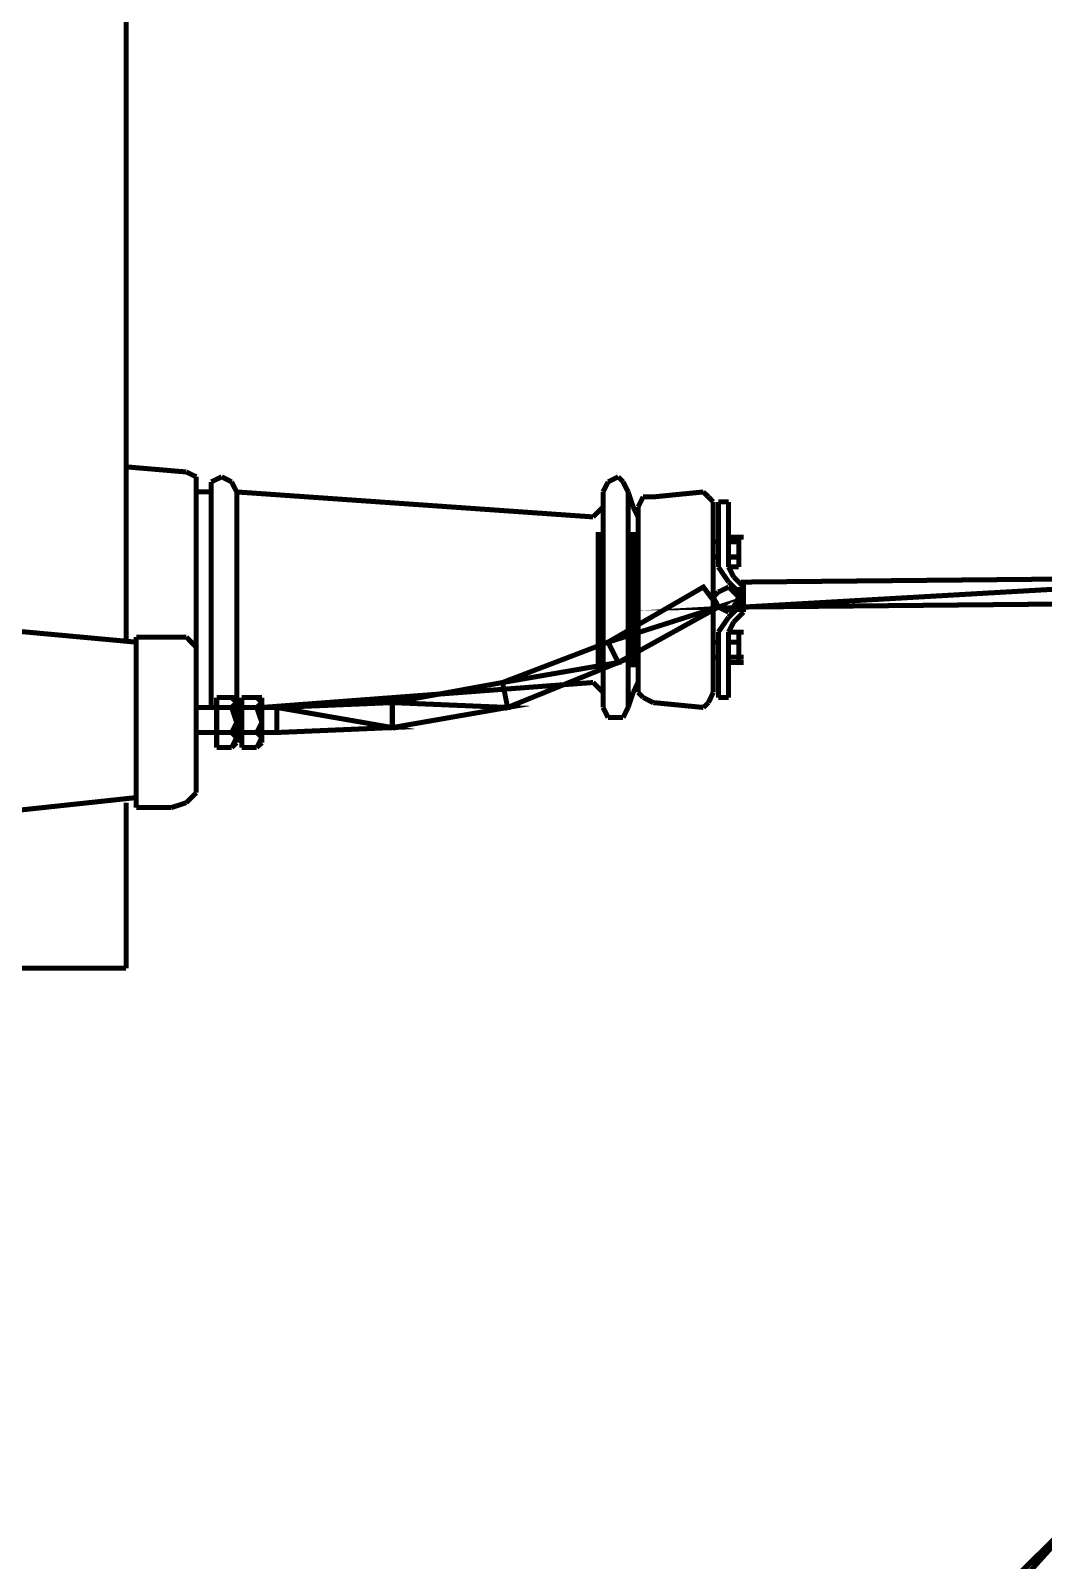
# Model space of a CAD drawing. Header units: metres. Extents: x 3290 to 4536, y 1562 to 1983.
# Drawn here: x 4124.91 to 4130.22, y 1704.99 to 1713.02 of the extents above; entities that cross this region are included whole.
import ezdxf

# ---------------------------------------------------------------- set-up
doc = ezdxf.new("R2010")
doc.units = ezdxf.units.M
for name, color, linetype in [('C00-00-00-BLACK', 7, 'Continuous'), ('CC6-C8-CA', 254, 'Continuous'), ('CFF-00-00', 1, 'Continuous')]:
    doc.layers.add(name, color=color, linetype=linetype)

msp = doc.modelspace()

# ---------------------------------------------------------------- linework, layer by layer
at = {"layer": 'C00-00-00-BLACK', "const_width": 0.0263}
for points in [[(4125.4082, 1715.4145), (4125.4082, 1709.8072)], [(4125.4082, 1710.7277), (4125.7239, 1710.7009)], [(4125.776, 1710.6755), (4125.7239, 1710.7009)], [(4125.776, 1710.6221), (4125.776, 1710.6755)], [(4125.9097, 1710.6755), (4125.8549, 1710.6488)], [(4125.9618, 1710.6488), (4125.9097, 1710.6755)], [(4127.9904, 1710.6755), (4127.9374, 1710.6488)], [(4128.016, 1710.6488), (4127.9904, 1710.6755)], [(4125.776, 1709.4115), (4125.776, 1710.6221)], [(4125.776, 1710.596), (4125.8549, 1710.596)], [(4125.8549, 1710.6488), (4125.8549, 1710.596)], [(4125.8549, 1710.596), (4125.8549, 1709.4643)], [(4125.9883, 1710.596), (4125.9618, 1710.6488)], [(4125.9883, 1710.596), (4127.8585, 1710.4649)], [(4125.9883, 1710.596), (4125.9883, 1709.5165)], [(4127.9374, 1710.6488), (4127.9106, 1710.596)], [(4127.9106, 1710.596), (4127.9106, 1710.5171)], [(4127.9106, 1710.596), (4127.9106, 1709.4643)], [(4128.0425, 1710.596), (4128.016, 1710.6488)], [(4128.0425, 1710.596), (4128.069, 1710.5171)], [(4128.0425, 1710.596), (4128.0425, 1709.4643)], [(4128.4372, 1710.596), (4128.1744, 1710.5699)], [(4128.4637, 1710.5699), (4128.4372, 1710.596)], [(4127.9106, 1710.5171), (4127.885, 1710.491)], [(4128.069, 1710.5171), (4128.0947, 1710.4649)], [(4128.1212, 1710.5699), (4128.0947, 1710.5171)], [(4128.0947, 1710.5171), (4128.0947, 1709.5432)], [(4128.1744, 1710.5699), (4128.1212, 1710.5699)], [(4128.4893, 1710.5438), (4128.4637, 1710.5699)], [(4128.4893, 1710.5438), (4128.4893, 1709.5432)], [(4128.5158, 1710.5438), (4128.5697, 1710.5438)], [(4128.5158, 1710.5438), (4128.5158, 1710.2022)], [(4128.5697, 1710.5438), (4128.5697, 1710.2022)], [(4127.885, 1710.491), (4127.8585, 1710.4649)], [(4127.885, 1710.386), (4127.885, 1709.6743)], [(4128.069, 1710.386), (4128.069, 1709.6743)], [(4128.6228, 1710.3593), (4128.5697, 1710.3593)], [(4128.6228, 1710.3593), (4128.6228, 1710.2277)], [(4128.6228, 1710.3333), (4128.6228, 1710.3593)], [(4128.6228, 1710.3593), (4128.6486, 1710.3593)], [(4128.6228, 1710.3593), (4128.6486, 1710.3593)], [(4128.5158, 1710.3333), (4128.4893, 1710.3333)], [(4128.6228, 1710.3333), (4128.5697, 1710.3333)], [(4128.6228, 1710.2544), (4128.6228, 1710.3333)], [(4128.5158, 1710.2544), (4128.4893, 1710.2544)], [(4128.5158, 1710.2022), (4128.5697, 1710.1227)], [(4128.6228, 1710.2544), (4128.5697, 1710.2544)], [(4128.6228, 1710.2022), (4128.5697, 1710.2022)], [(4128.5697, 1710.2022), (4128.5962, 1710.1488)], [(4128.6228, 1710.2277), (4128.6228, 1710.2544)], [(4128.6228, 1710.2022), (4128.6228, 1710.2277)], [(4128.6228, 1710.2022), (4128.6228, 1710.2277)], [(4128.6228, 1710.0705), (4128.5697, 1710.1227)], [(4128.6486, 1710.0966), (4128.5962, 1710.1488)], [(4128.5158, 1710.0705), (4128.4893, 1710.0438)], [(4128.4893, 1710.0438), (4128.5158, 1709.9916)], [(4128.5697, 1710.0966), (4128.5158, 1710.0705)], [(4128.5962, 1710.0705), (4128.5697, 1710.0966)], [(4128.6228, 1710.0438), (4128.5962, 1710.0705)], [(4128.5962, 1709.9916), (4128.6228, 1710.0438)], [(4128.6228, 1709.9649), (4128.6228, 1710.0966)], [(4128.6228, 1709.9916), (4128.6228, 1710.0705)], [(4128.6486, 1710.0438), (4128.6486, 1710.0966)], [(4128.6486, 1709.9649), (4128.6486, 1710.0438)], [(4125.4611, 1709.8072), (4123.7484, 1709.9649)], [(4128.5158, 1709.9916), (4128.5697, 1709.9649)], [(4128.5697, 1709.9649), (4128.5962, 1709.9916)], [(4128.5697, 1709.9382), (4128.6228, 1709.9916)], [(4128.5962, 1709.9128), (4128.6486, 1709.9649)], [(4128.5697, 1709.9382), (4128.5158, 1709.86)], [(4128.5962, 1709.9128), (4128.5697, 1709.86)], [(4125.4611, 1708.9383), (4125.4611, 1709.8339)], [(4125.4611, 1709.8339), (4125.6452, 1709.8339)], [(4125.7239, 1709.8339), (4125.6452, 1709.8339)], [(4125.776, 1709.7811), (4125.7239, 1709.8339)], [(4128.5158, 1709.8072), (4128.4893, 1709.8072)], [(4128.5158, 1709.86), (4128.5158, 1709.5165)], [(4128.6228, 1709.86), (4128.5697, 1709.86)], [(4128.5697, 1709.86), (4128.5697, 1709.5165)], [(4128.6228, 1709.8072), (4128.5697, 1709.8072)], [(4128.6228, 1709.86), (4128.6486, 1709.86)], [(4128.6228, 1709.8339), (4128.6228, 1709.86)], [(4128.6228, 1709.86), (4128.6228, 1709.7003)], [(4128.6228, 1709.8072), (4128.6228, 1709.8339)], [(4128.6228, 1709.7289), (4128.6228, 1709.8072)], [(4125.776, 1709.7003), (4125.776, 1709.7811)], [(4128.5158, 1709.7289), (4128.4893, 1709.7289)], [(4128.6228, 1709.7289), (4128.5697, 1709.7289)], [(4128.6228, 1709.7003), (4128.6228, 1709.7289)], [(4128.6228, 1709.7289), (4128.6486, 1709.7289)], [(4125.776, 1709.0699), (4125.776, 1709.7003)], [(4128.6228, 1709.7003), (4128.5697, 1709.7003)], [(4128.6228, 1709.7003), (4128.6486, 1709.7003)], [(4126.1203, 1709.4643), (4127.8585, 1709.5954)], [(4127.885, 1709.5687), (4127.8585, 1709.5954)], [(4127.9106, 1709.5432), (4127.885, 1709.5687)], [(4127.9106, 1709.4643), (4127.9106, 1709.5432)], [(4128.0425, 1709.4643), (4128.069, 1709.5432)], [(4128.069, 1709.5432), (4128.0947, 1709.5954)], [(4128.0947, 1709.5432), (4128.1212, 1709.5165)], [(4128.4637, 1709.4898), (4128.4893, 1709.5432)], [(4125.8832, 1709.4643), (4125.776, 1709.4643)], [(4125.776, 1709.4643), (4125.8549, 1709.4643)], [(4125.8549, 1709.4643), (4125.8832, 1709.4643)], [(4125.8832, 1709.5165), (4125.8832, 1709.2792)], [(4125.8832, 1709.5165), (4125.9618, 1709.5165)], [(4125.8832, 1709.5165), (4125.8832, 1709.4898)], [(4125.8832, 1709.5165), (4125.9097, 1709.5165)], [(4125.8832, 1709.4898), (4125.8832, 1709.4643)], [(4125.8832, 1709.4643), (4125.8832, 1709.3848)], [(4125.9618, 1709.4643), (4125.8832, 1709.4643)], [(4125.9618, 1709.4643), (4125.8832, 1709.4643)], [(4125.9883, 1709.4898), (4125.9618, 1709.5165)], [(4125.9618, 1709.5165), (4125.9883, 1709.5165)], [(4125.9618, 1709.4643), (4125.9883, 1709.4898)], [(4125.9883, 1709.3848), (4125.9618, 1709.4643)], [(4125.9883, 1709.5165), (4125.9883, 1709.2792)], [(4126.0149, 1709.4643), (4125.9883, 1709.4643)], [(4126.0149, 1709.4643), (4125.9883, 1709.4643)], [(4125.9883, 1709.4643), (4126.0149, 1709.4643)], [(4126.0149, 1709.5165), (4126.0149, 1709.2792)], [(4126.0149, 1709.5165), (4126.0936, 1709.5165)], [(4126.0149, 1709.5165), (4126.0149, 1709.4898)], [(4126.0149, 1709.5165), (4126.0405, 1709.5165)], [(4126.0149, 1709.4898), (4126.0149, 1709.4643)], [(4126.0149, 1709.4643), (4126.0149, 1709.3848)], [(4126.0936, 1709.4643), (4126.0149, 1709.4643)], [(4126.0936, 1709.4643), (4126.0149, 1709.4643)], [(4126.1203, 1709.4898), (4126.0936, 1709.5165)], [(4126.0936, 1709.5165), (4126.1203, 1709.5165)], [(4126.0936, 1709.4643), (4126.1203, 1709.4898)], [(4126.1203, 1709.3848), (4126.0936, 1709.4643)], [(4126.1203, 1709.5165), (4126.1203, 1709.2792)], [(4126.1989, 1709.4643), (4126.1203, 1709.4643)], [(4126.1989, 1709.3327), (4126.1989, 1709.4643)], [(4126.1989, 1709.3327), (4126.1989, 1709.4643)], [(4127.9106, 1709.4643), (4127.9374, 1709.4115)], [(4128.016, 1709.4115), (4128.0425, 1709.4643)], [(4128.1212, 1709.5165), (4128.1744, 1709.4898)], [(4128.1744, 1709.4898), (4128.4372, 1709.4643)], [(4128.4372, 1709.4643), (4128.4637, 1709.4898)], [(4128.5158, 1709.5165), (4128.5697, 1709.5165)], [(4125.8832, 1709.3848), (4125.8832, 1709.3327)], [(4125.9618, 1709.3327), (4125.9883, 1709.3848)], [(4126.0149, 1709.3848), (4126.0149, 1709.3327)], [(4126.0936, 1709.3327), (4126.1203, 1709.3848)], [(4127.9374, 1709.4115), (4127.9904, 1709.4115)], [(4127.9904, 1709.4115), (4128.016, 1709.4115)], [(4125.8832, 1709.3327), (4125.776, 1709.3327)], [(4125.9618, 1709.3327), (4125.8832, 1709.3327)], [(4125.9618, 1709.3327), (4125.8832, 1709.3327)], [(4125.8832, 1709.3327), (4125.8832, 1709.3059)], [(4125.8832, 1709.3059), (4125.8832, 1709.2538)], [(4125.9883, 1709.3059), (4125.9618, 1709.3327)], [(4125.9618, 1709.2538), (4125.9883, 1709.3059)], [(4126.0149, 1709.3327), (4125.9883, 1709.3327)], [(4126.0149, 1709.3327), (4125.9883, 1709.3327)], [(4126.0936, 1709.3327), (4126.0149, 1709.3327)], [(4126.0936, 1709.3327), (4126.0149, 1709.3327)], [(4126.0149, 1709.3327), (4126.0149, 1709.3059)], [(4126.0149, 1709.3059), (4126.0149, 1709.2538)], [(4126.1203, 1709.3059), (4126.0936, 1709.3327)], [(4126.0936, 1709.2538), (4126.1203, 1709.3059)], [(4126.1989, 1709.3327), (4126.1203, 1709.3327)], [(4125.8832, 1709.2538), (4125.8832, 1709.2792)], [(4125.8832, 1709.2538), (4125.9618, 1709.2538)], [(4125.9883, 1709.2792), (4125.9618, 1709.2538)], [(4126.0149, 1709.2538), (4126.0149, 1709.2792)], [(4126.0149, 1709.2538), (4126.0936, 1709.2538)], [(4126.1203, 1709.2792), (4126.0936, 1709.2538)], [(4125.776, 1709.0165), (4125.776, 1709.0699)], [(4123.7484, 1708.8072), (4125.4611, 1708.991)], [(4125.7239, 1708.9643), (4125.776, 1709.0165)], [(4125.4082, 1708.0948), (4125.4082, 1708.9643)], [(4125.4611, 1708.9383), (4125.6452, 1708.9383)], [(4125.6452, 1708.9383), (4125.7239, 1708.9643)], [(4124.8542, 1708.0948), (4125.4082, 1708.0948)], [(4130.861, 1705.6725), (4125.1187, 1700.0136)]]:
    msp.add_lwpolyline(points, dxfattribs=at)
at = {"layer": 'CC6-C8-CA', "const_width": 0.0263}
for points in [[(4130.4666, 1705.2781), (4125.7504, 1700.0391), (4125.1452, 1700.0391), (4130.4666, 1705.2781)], [(4131.0715, 1705.2781), (4130.4666, 1705.2781), (4125.7504, 1700.0391), (4131.0715, 1705.2781)]]:
    msp.add_lwpolyline(points, close=True, dxfattribs=at)
at = {"layer": 'CC6-C8-CA'}
for points in [[(4130.4666, 1705.2781), (4125.7504, 1700.0391), (4125.1452, 1700.0391), (4130.4666, 1705.2781)], [(4131.0715, 1705.2781), (4130.4666, 1705.2781), (4125.7504, 1700.0391), (4131.0715, 1705.2781)]]:
    msp.add_lwpolyline(points, close=True, dxfattribs=at)
at = {"layer": 'CFF-00-00', "const_width": 0.0263}
for points in [[(4131.3884, 1710.0177), (4131.3884, 1710.1488), (4128.6486, 1709.9916), (4131.3884, 1710.0177)], [(4131.3884, 1710.1488), (4128.6486, 1709.9916), (4128.6486, 1710.1227), (4131.3884, 1710.1488)], [(4127.9374, 1709.8072), (4128.5158, 1709.9916), (4128.4372, 1710.0966), (4127.9374, 1709.8072)], [(4127.9904, 1709.7003), (4127.9374, 1709.8072), (4128.5158, 1709.9916), (4127.9904, 1709.7003)], [(4127.3835, 1709.5954), (4127.9904, 1709.7003), (4127.9374, 1709.8072), (4127.3835, 1709.5954)], [(4127.4099, 1709.4643), (4127.3835, 1709.5954), (4127.9904, 1709.7003), (4127.4099, 1709.4643)], [(4126.805, 1709.4898), (4127.4099, 1709.4643), (4127.3835, 1709.5954), (4126.805, 1709.4898)], [(4126.1989, 1709.4643), (4126.805, 1709.3587), (4126.805, 1709.4898), (4126.1989, 1709.4643)], [(4126.1989, 1709.3327), (4126.1989, 1709.4643), (4126.805, 1709.3587), (4126.1989, 1709.3327)], [(4126.805, 1709.3587), (4126.805, 1709.4898), (4127.4099, 1709.4643), (4126.805, 1709.3587)]]:
    msp.add_lwpolyline(points, close=True, dxfattribs=at)
at = {"layer": 'CFF-00-00'}
for points in [[(4131.3884, 1710.0177), (4131.3884, 1710.1488), (4128.6486, 1709.9916), (4131.3884, 1710.0177)], [(4131.3884, 1710.1488), (4128.6486, 1709.9916), (4128.6486, 1710.1227), (4131.3884, 1710.1488)], [(4127.9374, 1709.8072), (4128.5158, 1709.9916), (4128.4372, 1710.0966), (4127.9374, 1709.8072)], [(4127.9904, 1709.7003), (4127.9374, 1709.8072), (4128.5158, 1709.9916), (4127.9904, 1709.7003)], [(4127.3835, 1709.5954), (4127.9904, 1709.7003), (4127.9374, 1709.8072), (4127.3835, 1709.5954)], [(4127.4099, 1709.4643), (4127.3835, 1709.5954), (4127.9904, 1709.7003), (4127.4099, 1709.4643)], [(4126.805, 1709.4898), (4127.4099, 1709.4643), (4127.3835, 1709.5954), (4126.805, 1709.4898)], [(4126.1989, 1709.4643), (4126.805, 1709.3587), (4126.805, 1709.4898), (4126.1989, 1709.4643)], [(4126.805, 1709.3587), (4126.805, 1709.4898), (4127.4099, 1709.4643), (4126.805, 1709.3587)], [(4126.1989, 1709.3327), (4126.1989, 1709.4643), (4126.805, 1709.3587), (4126.1989, 1709.3327)]]:
    msp.add_lwpolyline(points, close=True, dxfattribs=at)

doc.saveas('drawing.dxf')
